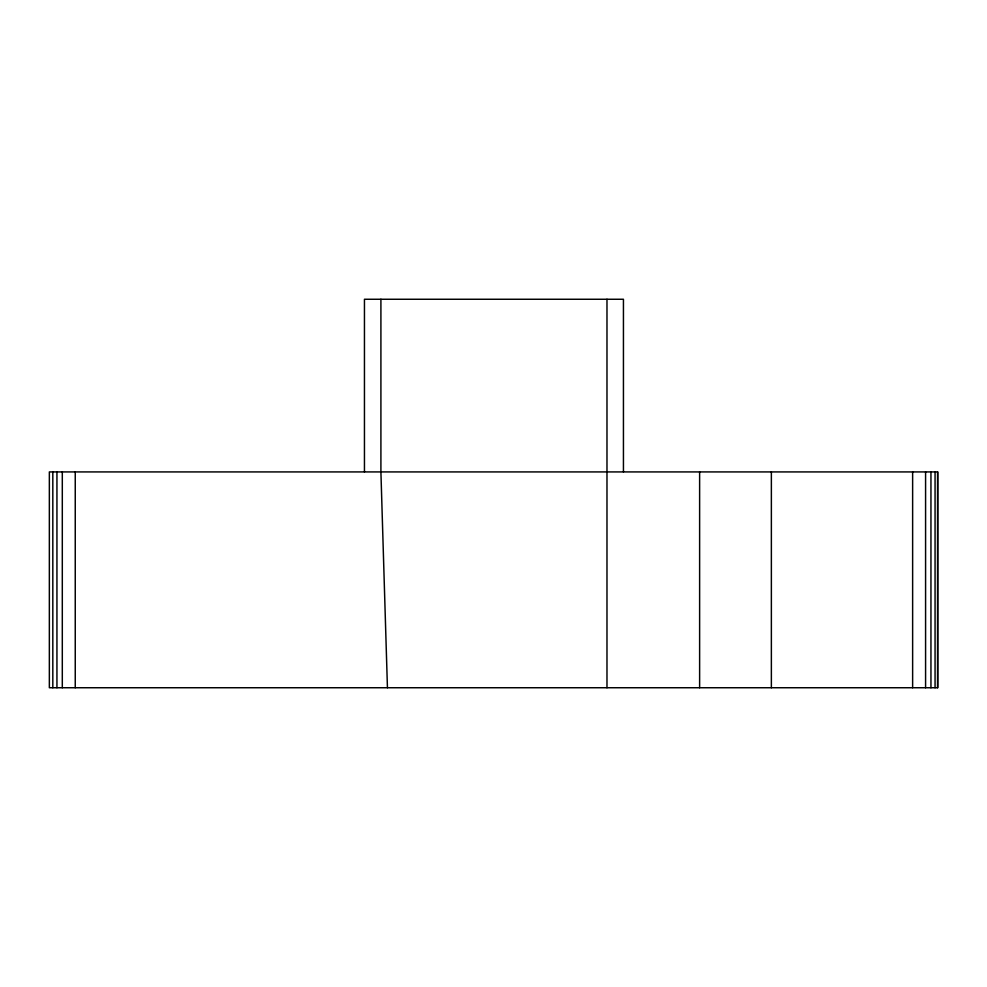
<?xml version="1.0" encoding="UTF-8"?>
<svg xmlns="http://www.w3.org/2000/svg" width="987" height="987" viewBox="0 0 987 987"><rect width="100%" height="100%" fill="white"/><g stroke="black" fill="none" stroke-linecap="round" stroke-linejoin="round"><path stroke-width="1.48" d="M699.623 687.742L699.623 471.922M937.638 687.742L937.65 471.922L49.35 471.922L49.35 687.742L937.65 687.742L937.65 471.922M387.435 687.742L380.908 471.922L380.908 299.258M935.059 471.922L935.059 687.742M930.951 471.922L930.951 687.742M925.584 471.922L925.584 687.742M912.63 471.922L912.63 687.742M771.365 471.922L771.365 687.742M623.439 471.922L623.439 299.258L364.45 299.258L364.45 471.922M606.98 299.258L606.98 687.742M75.246 471.922L75.246 687.742M62.304 471.922L62.304 687.742M56.938 471.922L56.938 687.742M52.817 471.922L52.817 687.742"/></g></svg>
